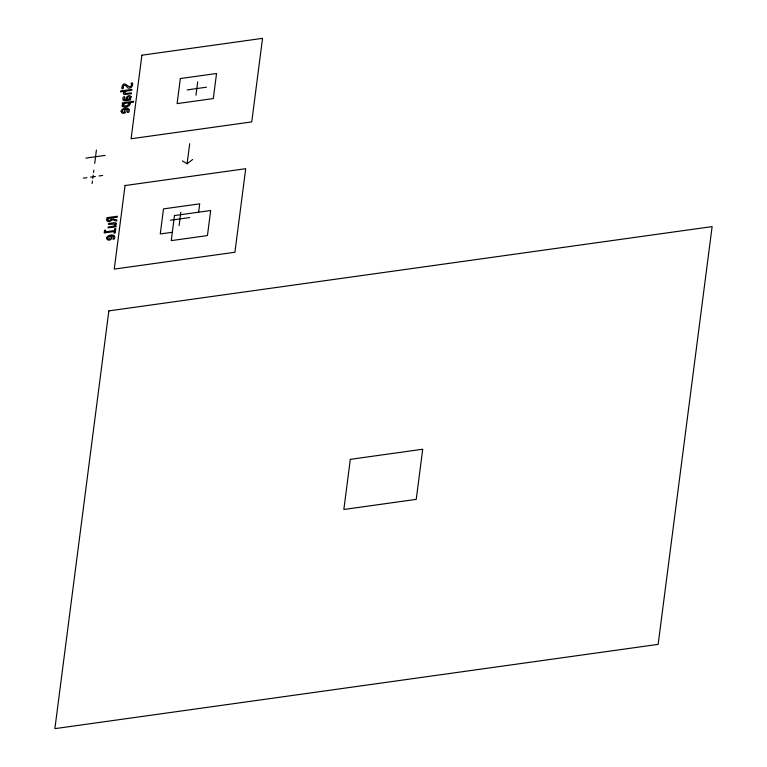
<?xml version="1.0" encoding="UTF-8"?>
<svg xmlns="http://www.w3.org/2000/svg" width="767" height="767" viewBox="0 0 767 767"><rect width="100%" height="100%" fill="white"/><g stroke="black" fill="none" stroke-linecap="round" stroke-linejoin="round"><path stroke-width="1.15" d="M92.098 183.495L92.424 180.983M92.749 178.481L93.181 175.135M93.507 172.633L93.833 170.121M94.696 163.438L96.421 150.073M179.114 225.584L180.849 212.219M182.45 160.926L187.11 163.755L189.698 143.697M195.959 95.242L197.685 81.868M198.615 212.191L199.698 203.84L163.505 208.892L160.265 233.964L172.326 232.276M187.11 163.755L192.68 159.498M187.167 89.902L206.476 87.208M85.904 158.107L105.213 155.404M83.315 178.155L86.93 177.656M90.554 177.148L95.376 176.477M99.001 175.969L102.615 175.461M170.332 220.244L189.631 217.55M106.584 238.134C106.881 241.826 113.612 240.167 111.349 235.987L113.411 236.418L113.075 239.275L114.206 239.122C117.485 233.484 107.399 233.964 106.584 238.134M121.1 111.311C121.397 115.002 128.137 113.343 125.865 109.163L127.936 109.595L127.59 112.452L128.722 112.298C132.001 106.661 121.915 107.14 121.1 111.311M123.439 93.191L123.525 93.89A2.128 1.342 -19.2 0 0 124.388 94.504L131.33 93.785L131.445 92.826L125.567 93.593L124.647 92.874L126.488 91.043L131.771 90.305L131.895 89.346L120.687 90.918L120.563 91.867L125.069 91.206L123.439 93.191M116.507 223.667L114.839 226.083L116.114 225.929L116.009 226.792L108.042 227.904L108.166 226.946L113.449 226.207L114.868 225.153A1.716 1.083 -19.2 0 0 115.232 224.012L108.492 224.424L108.617 223.465L113.823 222.746L115.568 222.737L116.507 223.667M123.084 86.93L123.228 88.55L121.963 88.723A12.981 8.188 -19.2 0 1 121.838 87.515C123.775 78.522 128.472 89.634 131.147 85.962A8.878 5.599 -19.2 0 0 131.157 83.114L132.518 82.922C133.4 85.597 131.147 88.704 128.242 88.138C126.708 86.911 124.379 82.836 123.084 86.93M131.042 96.709L131.032 97.15A3.672 2.32 -19.2 0 1 130.189 98.675L129.575 99.202L130.639 99.077L130.534 99.931C128.741 99.796 121.895 102.778 122.816 98.368A9.166 5.781 -19.2 0 1 123.458 96.91L124.705 96.738L124.187 99.566L125.97 99.624C125.222 96.939 129.69 93.948 131.042 96.709M106.757 219.602L106.996 221.021L108.08 221.615L110.112 221.366L112.078 219.678L116.747 221.069L116.891 219.966L113.113 219.199L112.634 217.847L117.246 217.205L117.37 216.227L107.006 217.675L106.757 219.602M130.16 103.2C130.831 108.339 117.696 108.281 123.554 103.555L122.221 103.679L122.336 102.836L133.554 101.263L133.429 102.222L130.093 102.682L130.16 103.2M104.542 230.359L104.207 232.957L114.264 231.548L114.053 233.187L115.203 233.034L115.769 228.604L114.619 228.767L114.388 230.579L105.463 231.826L105.673 230.196L104.542 230.359M108.07 218.49L108.233 220.369L109.432 220.551L110.793 219.956L111.493 218.01L108.07 218.49M124.8 109.307L124.427 112.212C121.09 113.152 122.154 108.981 124.8 109.307M127.188 98.262L127.025 99.48L128.444 99.279C131.751 97.668 127.955 95.079 127.188 98.262M110.285 236.131L109.911 239.036C106.575 239.975 107.639 235.805 110.285 236.131M108.856 310.884L54.879 728.65L658.144 644.366L712.121 226.601L108.856 310.884M125.05 185.547L114.254 269.102L234.913 252.247L245.708 168.692L125.05 185.547M141.895 55.205L131.099 138.76L251.749 121.905L262.544 38.35L141.895 55.205M180.341 78.55L177.11 103.612L213.303 98.559L216.543 73.498L180.341 78.55M174.493 215.565L171.252 240.627L207.445 235.574L210.685 210.503L174.493 215.565M350.318 459.347L343.846 509.48L416.232 499.365L422.713 449.232L350.318 459.347M129.009 103.948L127.101 105.731L123.429 105.932A1.333 0.844 -19.2 0 1 123.065 105.29L124.944 103.411L128.808 102.864L129.009 103.948"/></g></svg>
